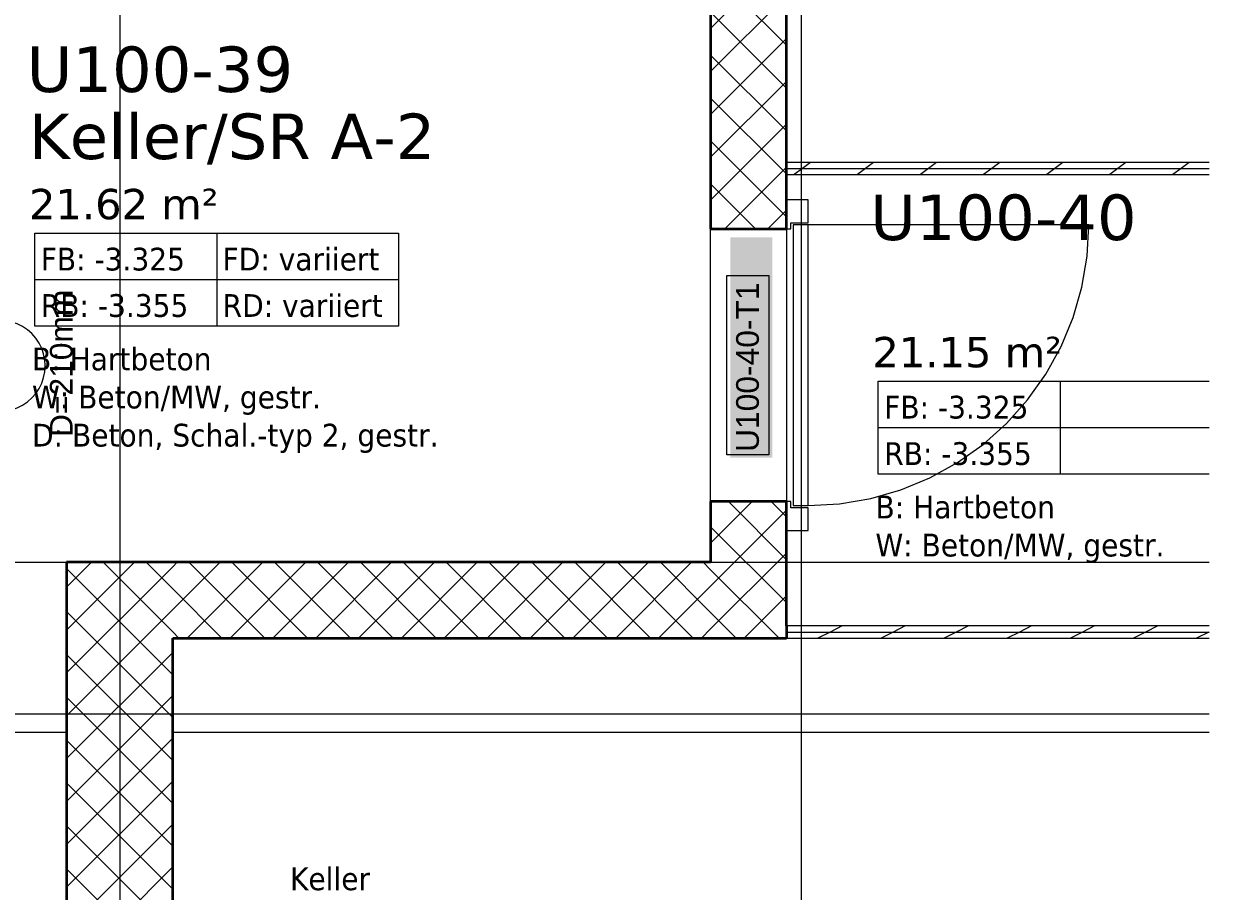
# Model space of a CAD drawing. Extents: x -882 to 613, y -179 to 707.
# Drawn here: x 313.6 to 391.8, y 409.7 to 466.9 of the extents above; entities that cross this region are included whole.
import ezdxf
from ezdxf.lldxf.tags import DXFTag

# ---------------------------------------------------------------- set-up
doc = ezdxf.new("R2010")
doc.units = 0
doc.layers.get('0').update_dxf_attribs({"lineweight": 13})
for name, color, linetype, lineweight in [('A-AREA-____-IDEN', 7, 'Continuous', 5), ('A-DOOR-____-IDEN', 7, 'Continuous', 5), ('A-DOOR-____-OTLN', 7, 'Continuous', 9), ('A-DOOR-FRAM-MCUT', 7, 'Continuous', 9), ('A-DOOR-OPNG-OTLN', 7, 'Continuous', 9), ('A-FLOR-____-OVHD', 7, 'Strichpunkt - Fein', 9), ('A-WALL-____-MCUT', 7, 'Continuous', 35), ('A-WALL-____-PATT', 7, 'Continuous', 35), ('A-WALL-FNSH-MCUT', 7, 'Continuous', 35), ('S-GRID-____-OTLN', 7, 'Continuous', 5)]:
    doc.layers.add(name, color=color, linetype=linetype, lineweight=lineweight)
doc.layers.add('EL01_WAN_Röhre', color=7, linetype='Continuous', lineweight=13, true_color=0xff6666)
doc.styles.get("Standard").update_dxf_attribs({"font": 'arial.ttf'})
tags = doc.linetypes.add('_Rasterlinie_', pattern=[0.375, 0.2, -0.05, 0.075, -0.05]).pattern_tags.tags
tags[10:11] = [DXFTag(74, 4), DXFTag(75, 0), DXFTag(340, '0'), DXFTag(46, 1.0), DXFTag(50, 0.0), DXFTag(44, 0.0), DXFTag(45, 0.0)]
tags[8:9] = [DXFTag(74, 4), DXFTag(75, 0), DXFTag(340, '0'), DXFTag(46, 1.0), DXFTag(50, 0.0), DXFTag(44, 0.0), DXFTag(45, 0.0)]
tags[6:7] = [DXFTag(74, 4), DXFTag(75, 0), DXFTag(340, '0'), DXFTag(46, 1.0), DXFTag(50, 0.0), DXFTag(44, 0.0), DXFTag(45, 0.0)]
tags[4:5] = [DXFTag(74, 4), DXFTag(75, 0), DXFTag(340, '0'), DXFTag(46, 1.0), DXFTag(50, 0.0), DXFTag(44, 0.0), DXFTag(45, 0.0)]
tags = doc.linetypes.add('fein_strichliert', pattern=[4, 1, -2, 1]).pattern_tags.tags
tags[8:9] = [DXFTag(74, 4), DXFTag(75, 0), DXFTag(340, '0'), DXFTag(46, 0.0), DXFTag(50, 0.0), DXFTag(44, 0.0), DXFTag(45, 0.0)]
tags[6:7] = [DXFTag(74, 4), DXFTag(75, 0), DXFTag(340, '0'), DXFTag(46, 0.0), DXFTag(50, 0.0), DXFTag(44, 0.0), DXFTag(45, 0.0)]
tags[4:5] = [DXFTag(74, 4), DXFTag(75, 0), DXFTag(340, '0'), DXFTag(46, 0.0), DXFTag(50, 0.0), DXFTag(44, 0.0), DXFTag(45, 0.0)]
tags = doc.linetypes.add('Strich Punkt fein', pattern=[0.2, 0.1, -0.05, 0, -0.05]).pattern_tags.tags
tags[10:11] = [DXFTag(74, 4), DXFTag(75, 0), DXFTag(340, '0'), DXFTag(46, 1.0), DXFTag(50, 0.0), DXFTag(44, 0.0), DXFTag(45, 0.0)]
tags[8:9] = [DXFTag(74, 4), DXFTag(75, 0), DXFTag(340, '0'), DXFTag(46, 1.0), DXFTag(50, 0.0), DXFTag(44, 0.0), DXFTag(45, 0.0)]
tags[6:7] = [DXFTag(74, 4), DXFTag(75, 0), DXFTag(340, '0'), DXFTag(46, 1.0), DXFTag(50, 0.0), DXFTag(44, 0.0), DXFTag(45, 0.0)]
tags[4:5] = [DXFTag(74, 4), DXFTag(75, 0), DXFTag(340, '0'), DXFTag(46, 1.0), DXFTag(50, 0.0), DXFTag(44, 0.0), DXFTag(45, 0.0)]
tags = doc.linetypes.add('Strichpunkt - Fein', pattern=[0.2, 0.1, -0.05, 0, -0.05]).pattern_tags.tags
tags[10:11] = [DXFTag(74, 4), DXFTag(75, 0), DXFTag(340, '0'), DXFTag(46, 1.0), DXFTag(50, 0.0), DXFTag(44, 0.0), DXFTag(45, 0.0)]
tags[8:9] = [DXFTag(74, 4), DXFTag(75, 0), DXFTag(340, '0'), DXFTag(46, 1.0), DXFTag(50, 0.0), DXFTag(44, 0.0), DXFTag(45, 0.0)]
tags[6:7] = [DXFTag(74, 4), DXFTag(75, 0), DXFTag(340, '0'), DXFTag(46, 1.0), DXFTag(50, 0.0), DXFTag(44, 0.0), DXFTag(45, 0.0)]
tags[4:5] = [DXFTag(74, 4), DXFTag(75, 0), DXFTag(340, '0'), DXFTag(46, 1.0), DXFTag(50, 0.0), DXFTag(44, 0.0), DXFTag(45, 0.0)]

# ---------------------------------------------------------------- blocks, each defined once
blk = doc.blocks.new('Referenz-A0UJ2IESXE', base_point=(-902.382, -164.149))
at = {"layer": 'A-AREA-____-IDEN', "color": 0, "linetype": 'Continuous', "ltscale": 0.13}
for p, q in [((314.288, 453.1), (338.288, 453.1)), ((314.288, 446.977), (314.288, 453.1)), ((326.288, 453.1), (326.288, 446.977)), ((338.288, 453.1), (338.288, 446.977)), ((314.288, 450.039), (338.288, 450.039)), ((338.288, 446.977), (314.288, 446.977)), ((369.951, 443.335), (391.796, 443.335)), ((369.951, 437.212), (369.951, 443.335)), ((381.951, 443.335), (381.951, 437.212)), ((369.951, 440.274), (391.796, 440.274)), ((391.796, 437.212), (369.951, 437.212))]:
    blk.add_line(p, q, dxfattribs=at)
at = {"layer": 'A-DOOR-____-IDEN', "color": 0, "linetype": 'Continuous', "ltscale": 0.13}
for p, q in [((359.951, 438.471), (359.951, 450.311)), ((359.951, 450.311), (362.731, 450.311)), ((362.731, 450.311), (362.731, 438.471)), ((362.731, 438.471), (359.951, 438.471))]:
    blk.add_line(p, q, dxfattribs=at)
at = {"layer": 'A-DOOR-____-IDEN', "color": 7, "linetype": 'Continuous', "ltscale": 0.13, "true_color": 0xffffff}
for points in [[(360.195, 438.296), (362.954, 438.296), (360.195, 452.835)], [(362.954, 438.296), (360.195, 452.835), (362.954, 452.835)]]:
    blk.add_solid(points, dxfattribs=at)
at = {"layer": 'A-DOOR-____-OTLN', "color": 0, "linetype": 'Strich Punkt fein', "ltscale": 0.13}
for p, q in [((358.888, 435.392), (358.888, 453.392)), ((363.888, 453.392), (363.888, 435.392))]:
    blk.add_line(p, q, dxfattribs=at)
at = {"layer": 'A-DOOR-____-OTLN', "color": 0, "linetype": 'Continuous', "ltscale": 0.13}
for p, q in [((364.328, 453.652), (364.328, 435.132)), ((365.328, 453.652), (364.328, 453.652)), ((365.328, 435.132), (365.328, 453.652)), ((364.328, 435.132), (365.328, 435.132))]:
    blk.add_line(p, q, dxfattribs=at)
at = {"layer": 'A-DOOR-FRAM-MCUT', "color": 0, "linetype": 'Continuous', "ltscale": 0.13}
for p, q in [((365.328, 455.292), (363.888, 455.292)), ((363.888, 455.292), (363.888, 453.392)), ((365.328, 453.792), (365.328, 455.292)), ((363.888, 453.392), (364.188, 453.392)), ((364.188, 453.392), (364.188, 453.792)), ((364.188, 453.792), (365.328, 453.792)), ((364.188, 435.392), (363.888, 435.392)), ((363.888, 435.392), (363.888, 433.492)), ((364.188, 434.992), (364.188, 435.392)), ((365.328, 434.992), (364.188, 434.992)), ((365.328, 433.492), (365.328, 434.992)), ((363.888, 433.492), (365.328, 433.492))]:
    blk.add_line(p, q, dxfattribs=at)
at = {"layer": 'A-DOOR-OPNG-OTLN', "color": 0, "linetype": 'Continuous', "ltscale": 0.13}
for p, q in [((383.848, 453.652), (365.328, 453.652)), ((383.731, 451.579), (383.848, 453.652)), ((383.383, 449.531), (383.731, 451.579)), ((382.808, 447.535), (383.383, 449.531)), ((382.014, 445.617), (382.808, 447.535)), ((381.009, 443.799), (382.014, 445.617)), ((379.807, 442.105), (381.009, 443.799)), ((378.423, 440.556), (379.807, 442.105)), ((376.875, 439.173), (378.423, 440.556)), ((375.181, 437.971), (376.875, 439.173)), ((373.363, 436.966), (375.181, 437.971)), ((371.444, 436.171), (373.363, 436.966)), ((369.449, 435.596), (371.444, 436.171)), ((365.328, 435.132), (367.401, 435.249)), ((367.401, 435.249), (369.449, 435.596))]:
    blk.add_line(p, q, dxfattribs=at)
at = {"layer": 'A-FLOR-____-OVHD', "color": 0, "linetype": 'Strichpunkt - Fein', "ltscale": 0.13}
for p, q in [((141.188, 421.392), (391.796, 421.392)), ((249.788, 421.392), (316.388, 421.392)), ((249.788, 420.192), (316.388, 420.192)), ((323.388, 420.192), (391.796, 420.192))]:
    blk.add_line(p, q, dxfattribs=at)
at = {"layer": 'A-WALL-____-MCUT', "color": 0, "linetype": 'Continuous', "ltscale": 0.35}
for p, q in [((363.888, 453.392), (363.888, 558.292)), ((358.888, 467.992), (358.888, 453.392)), ((358.888, 453.392), (363.888, 453.392)), ((363.888, 435.392), (358.888, 435.392)), ((358.888, 435.392), (358.888, 431.392)), ((363.888, 427.192), (363.888, 435.392)), ((316.388, 431.392), (316.388, 327.692)), ((358.888, 431.392), (316.388, 431.392)), ((363.888, 427.192), (363.888, 426.392)), ((323.388, 377.042), (323.388, 426.392)), ((323.388, 426.392), (363.888, 426.392))]:
    blk.add_line(p, q, dxfattribs=at)
at = {"layer": 'A-WALL-____-MCUT', "color": 0, "linetype": 'Continuous', "lineweight": 9, "ltscale": 0.13}
for p, q in [((363.888, 457.371), (391.796, 457.371)), ((363.888, 426.792), (391.796, 426.792))]:
    blk.add_line(p, q, dxfattribs=at)
at = {"layer": 'A-WALL-____-PATT', "color": 0, "linetype": 'Continuous', "lineweight": 9, "ltscale": 0.13}
for p, q in [((358.888, 466.597), (363.888, 471.597)), ((363.888, 465.501), (358.888, 470.501)), ((358.888, 463.769), (363.888, 468.769)), ((363.888, 462.673), (358.888, 467.673)), ((358.888, 460.94), (363.888, 465.94)), ((363.888, 459.845), (358.888, 464.845)), ((358.888, 458.112), (363.888, 463.112)), ((363.888, 457.016), (358.888, 462.016)), ((358.888, 455.284), (363.888, 460.284)), ((363.888, 454.188), (358.888, 459.188)), ((365.472, 457.771), (364.939, 457.371)), ((369.637, 457.771), (369.104, 457.371)), ((373.802, 457.771), (373.269, 457.371)), ((377.967, 457.771), (377.434, 457.371)), ((382.132, 457.771), (381.599, 457.371)), ((386.297, 457.771), (385.764, 457.371)), ((390.462, 457.771), (389.929, 457.371)), ((359.825, 453.392), (363.888, 457.455)), ((364.939, 457.371), (364.405, 456.971)), ((369.104, 457.371), (368.57, 456.971)), ((373.269, 457.371), (372.735, 456.971)), ((377.434, 457.371), (376.9, 456.971)), ((381.599, 457.371), (381.065, 456.971)), ((385.764, 457.371), (385.23, 456.971)), ((389.929, 457.371), (389.395, 456.971)), ((361.855, 453.392), (358.888, 456.359)), ((362.653, 453.392), (363.888, 454.627)), ((359.026, 453.392), (358.888, 453.531)), ((358.888, 432.656), (361.624, 435.392)), ((363.888, 431.56), (360.056, 435.392)), ((363.888, 434.389), (362.884, 435.392)), ((358.888, 429.828), (363.888, 434.828)), ((363.888, 428.732), (358.888, 433.732)), ((358.888, 426.999), (363.888, 431.999)), ((316.388, 429.754), (318.026, 431.392)), ((316.388, 426.926), (320.854, 431.392)), ((323.388, 426.805), (318.801, 431.392)), ((323.388, 429.634), (321.629, 431.392)), ((323.388, 431.097), (323.683, 431.392)), ((323.388, 428.269), (326.511, 431.392)), ((324.339, 426.392), (329.339, 431.392)), ((329.458, 426.392), (324.458, 431.392)), ((327.168, 426.392), (332.168, 431.392)), ((332.286, 426.392), (327.286, 431.392)), ((329.996, 426.392), (334.996, 431.392)), ((335.115, 426.392), (330.115, 431.392)), ((332.825, 426.392), (337.825, 431.392)), ((337.943, 426.392), (332.943, 431.392)), ((335.653, 426.392), (340.653, 431.392)), ((340.772, 426.392), (335.772, 431.392)), ((338.482, 426.392), (343.482, 431.392)), ((343.6, 426.392), (338.6, 431.392)), ((341.31, 426.392), (346.31, 431.392)), ((346.428, 426.392), (341.428, 431.392)), ((344.138, 426.392), (349.138, 431.392)), ((349.257, 426.392), (344.257, 431.392)), ((346.967, 426.392), (351.967, 431.392)), ((352.085, 426.392), (347.085, 431.392)), ((349.795, 426.392), (354.795, 431.392)), ((354.914, 426.392), (349.914, 431.392)), ((352.624, 426.392), (357.624, 431.392)), ((357.742, 426.392), (352.742, 431.392)), ((358.888, 428.075), (355.571, 431.392)), ((358.888, 430.903), (358.399, 431.392)), ((316.388, 424.097), (323.388, 431.097)), ((323.388, 423.977), (316.388, 430.977)), ((363.399, 426.392), (358.888, 430.903)), ((326.629, 426.392), (323.388, 429.634)), ((355.452, 426.392), (358.888, 429.828)), ((361.109, 426.392), (363.888, 429.171)), ((316.388, 421.269), (323.388, 428.269)), ((323.388, 421.149), (316.388, 428.149)), ((360.571, 426.392), (358.888, 428.075)), ((323.801, 426.392), (323.388, 426.805)), ((358.281, 426.392), (358.888, 426.999)), ((366.771, 426.792), (365.971, 426.392)), ((367.571, 427.192), (366.771, 426.792)), ((370.935, 426.792), (370.135, 426.392)), ((371.735, 427.192), (370.935, 426.792)), ((375.1, 426.792), (374.3, 426.392)), ((375.9, 427.192), (375.1, 426.792)), ((379.265, 426.792), (378.465, 426.392)), ((380.065, 427.192), (379.265, 426.792)), ((383.43, 426.792), (382.63, 426.392)), ((384.23, 427.192), (383.43, 426.792)), ((387.595, 426.792), (386.795, 426.392)), ((388.395, 427.192), (387.595, 426.792)), ((391.76, 426.792), (390.96, 426.392)), ((391.796, 426.81), (391.76, 426.792)), ((316.388, 418.44), (323.388, 425.44)), ((323.388, 418.32), (316.388, 425.32)), ((316.388, 415.612), (323.388, 422.612)), ((323.388, 415.492), (316.388, 422.492)), ((316.388, 412.784), (323.388, 419.784)), ((323.388, 412.663), (316.388, 419.663)), ((316.388, 409.955), (323.388, 416.955)), ((323.388, 409.835), (316.388, 416.835)), ((316.388, 407.127), (323.388, 414.127)), ((323.388, 407.006), (316.388, 414.006)), ((316.388, 404.298), (323.388, 411.298)), ((323.388, 404.178), (316.388, 411.178))]:
    blk.add_line(p, q, dxfattribs=at)
at = {"layer": 'A-WALL-FNSH-MCUT', "color": 0, "linetype": 'Continuous', "lineweight": 9, "ltscale": 0.13}
for p, q in [((391.796, 457.771), (363.888, 457.771)), ((363.888, 456.971), (391.796, 456.971)), ((391.796, 427.192), (363.888, 427.192)), ((363.888, 426.392), (391.796, 426.392))]:
    blk.add_line(p, q, dxfattribs=at)
at = {"layer": 'S-GRID-____-OTLN', "color": 0, "linetype": '_Rasterlinie_', "ltscale": 0.13}
for p, q in [((319.888, 680.292), (319.888, 273.684)), ((364.888, -116.808), (364.888, 660.292)), ((89.488, 431.392), (391.796, 431.392))]:
    blk.add_line(p, q, dxfattribs=at)
at = {"layer": 'A-AREA-____-IDEN', "color": 0, "linetype": 'Continuous', "ltscale": 0.13, "attachment_point": 1}
for s, insert, char_height in [('{\\fVerdana;U100-39}', (313.751, 465.415), 3), ('{\\fVerdana;Keller/SR A-2}', (313.894, 460.992), 3), ('{\\fVerdana;21.62 m²}', (313.903, 456.022), 2), ('{\\fVerdana;U100-40}', (369.414, 455.65), 3), ('{\\W0.9;\\fVerdana;FB: -3.325}', (314.678, 452.141), 1.5), ('{\\W0.9;\\fVerdana;FD: variiert}', (326.678, 452.141), 1.5), ('{\\W0.9;\\fVerdana;RD: variiert}', (326.678, 449.079), 1.5), ('{\\W0.9;\\fVerdana;RB: -3.355}', (314.678, 449.079), 1.5), ('{\\fVerdana;21.15 m²}', (369.566, 446.257), 2), ('{\\W0.9;\\fVerdana;B: Hartbeton}', (314.102, 445.555), 1.5), ('{\\W0.9;\\fVerdana;W: Beton/MW, gestr.}', (314.102, 443.041), 1.5), ('{\\W0.9;\\fVerdana;FB: -3.325}', (370.341, 442.376), 1.5), ('{\\W0.9;\\fVerdana;D: Beton, Schal.-typ 2, gestr.}', (314.102, 440.528), 1.5), ('{\\W0.9;\\fVerdana;RB: -3.355}', (370.341, 439.314), 1.5), ('{\\W0.9;\\fVerdana;B: Hartbeton}', (369.765, 435.79), 1.5), ('{\\W0.9;\\fVerdana;W: Beton/MW, gestr.}', (369.765, 433.276), 1.5), ('{\\W0.9;\\fVerdana;Keller}', (331.127, 411.265), 1.5)]:
    blk.add_mtext(s, dxfattribs=dict(at, insert=insert, char_height=char_height))
at = {"layer": 'A-DOOR-____-IDEN', "color": 0, "linetype": 'Continuous', "ltscale": 0.13, "insert": (360.57, 438.671), "char_height": 1.5, "attachment_point": 1, "rotation": 90}
blk.add_mtext('{\\fArial;U100-40-T1}', dxfattribs=at)
blk = doc.blocks.new('Abzweigdose rund UP-A0UJ2IJYXE', base_point=(308.972, 441.356))
at = {"color": 0, "linetype": 'ByBlock', "lineweight": -2, "ltscale": 0.13}
for p, q in [((310.472, 446.954), (310.146, 446.736)), ((310.824, 447.127), (310.472, 446.954)), ((311.195, 447.254), (310.824, 447.127)), ((311.58, 447.33), (311.195, 447.254)), ((311.972, 447.356), (311.58, 447.33)), ((312.364, 447.33), (311.972, 447.356)), ((312.748, 447.254), (312.364, 447.33)), ((313.12, 447.127), (312.748, 447.254)), ((313.472, 446.954), (313.12, 447.127)), ((313.798, 446.736), (313.472, 446.954)), ((309.592, 446.182), (309.374, 445.856)), ((309.851, 446.477), (309.592, 446.182)), ((310.146, 446.736), (309.851, 446.477)), ((314.093, 446.477), (313.798, 446.736)), ((314.352, 446.182), (314.093, 446.477)), ((314.57, 445.856), (314.352, 446.182)), ((309.2, 445.504), (309.074, 445.132)), ((309.374, 445.856), (309.2, 445.504)), ((314.744, 445.504), (314.57, 445.856)), ((314.87, 445.132), (314.744, 445.504)), ((308.998, 444.747), (308.972, 444.356)), ((309.074, 445.132), (308.998, 444.747)), ((314.946, 444.747), (314.87, 445.132)), ((314.972, 444.356), (314.946, 444.747)), ((308.972, 444.356), (308.998, 443.964)), ((308.998, 443.964), (309.074, 443.579)), ((314.87, 443.579), (314.946, 443.964)), ((314.946, 443.964), (314.972, 444.356)), ((309.074, 443.579), (309.2, 443.208)), ((309.2, 443.208), (309.374, 442.856)), ((309.374, 442.856), (309.592, 442.529)), ((314.352, 442.529), (314.57, 442.856)), ((314.57, 442.856), (314.744, 443.208)), ((314.744, 443.208), (314.87, 443.579)), ((309.592, 442.529), (309.851, 442.234)), ((309.851, 442.234), (310.146, 441.976)), ((313.798, 441.976), (314.093, 442.234)), ((314.093, 442.234), (314.352, 442.529)), ((310.146, 441.976), (310.472, 441.758)), ((310.472, 441.758), (310.824, 441.584)), ((310.824, 441.584), (311.195, 441.458)), ((311.195, 441.458), (311.58, 441.381)), ((311.58, 441.381), (311.972, 441.356)), ((311.972, 441.356), (312.364, 441.381)), ((312.364, 441.381), (312.748, 441.458)), ((312.748, 441.458), (313.12, 441.584)), ((313.12, 441.584), (313.472, 441.758)), ((313.472, 441.758), (313.798, 441.976))]:
    blk.add_line(p, q, dxfattribs=at)
blk = doc.blocks.new('Bemerkung-A0UJ2IK0XE', base_point=(315.281, 439.655))
at = {"color": 0, "lineweight": -2, "insert": (315.281, 439.655), "char_height": 1.5, "attachment_point": 1, "rotation": 90}
blk.add_mtext('{\\fArial;D=210mm}', dxfattribs=at)

msp = doc.modelspace()

# ---------------------------------------------------------------- block references
at = {"color": 9, "lineweight": 25, "ltscale": 0.25, "true_color": 0xc0c0c0}
msp.add_blockref('Referenz-A0UJ2IESXE', (-902.382, -164.149), dxfattribs=at)
at = {"layer": 'EL01_WAN_Röhre', "color": 24, "linetype": 'fein_strichliert', "ltscale": 0.13, "true_color": 0x993300}
for name, p in [('Bemerkung-A0UJ2IK0XE', (315.281, 439.655)), ('Abzweigdose rund UP-A0UJ2IJYXE', (308.972, 441.356))]:
    msp.add_blockref(name, p, dxfattribs=at)

doc.saveas('drawing.dxf')
